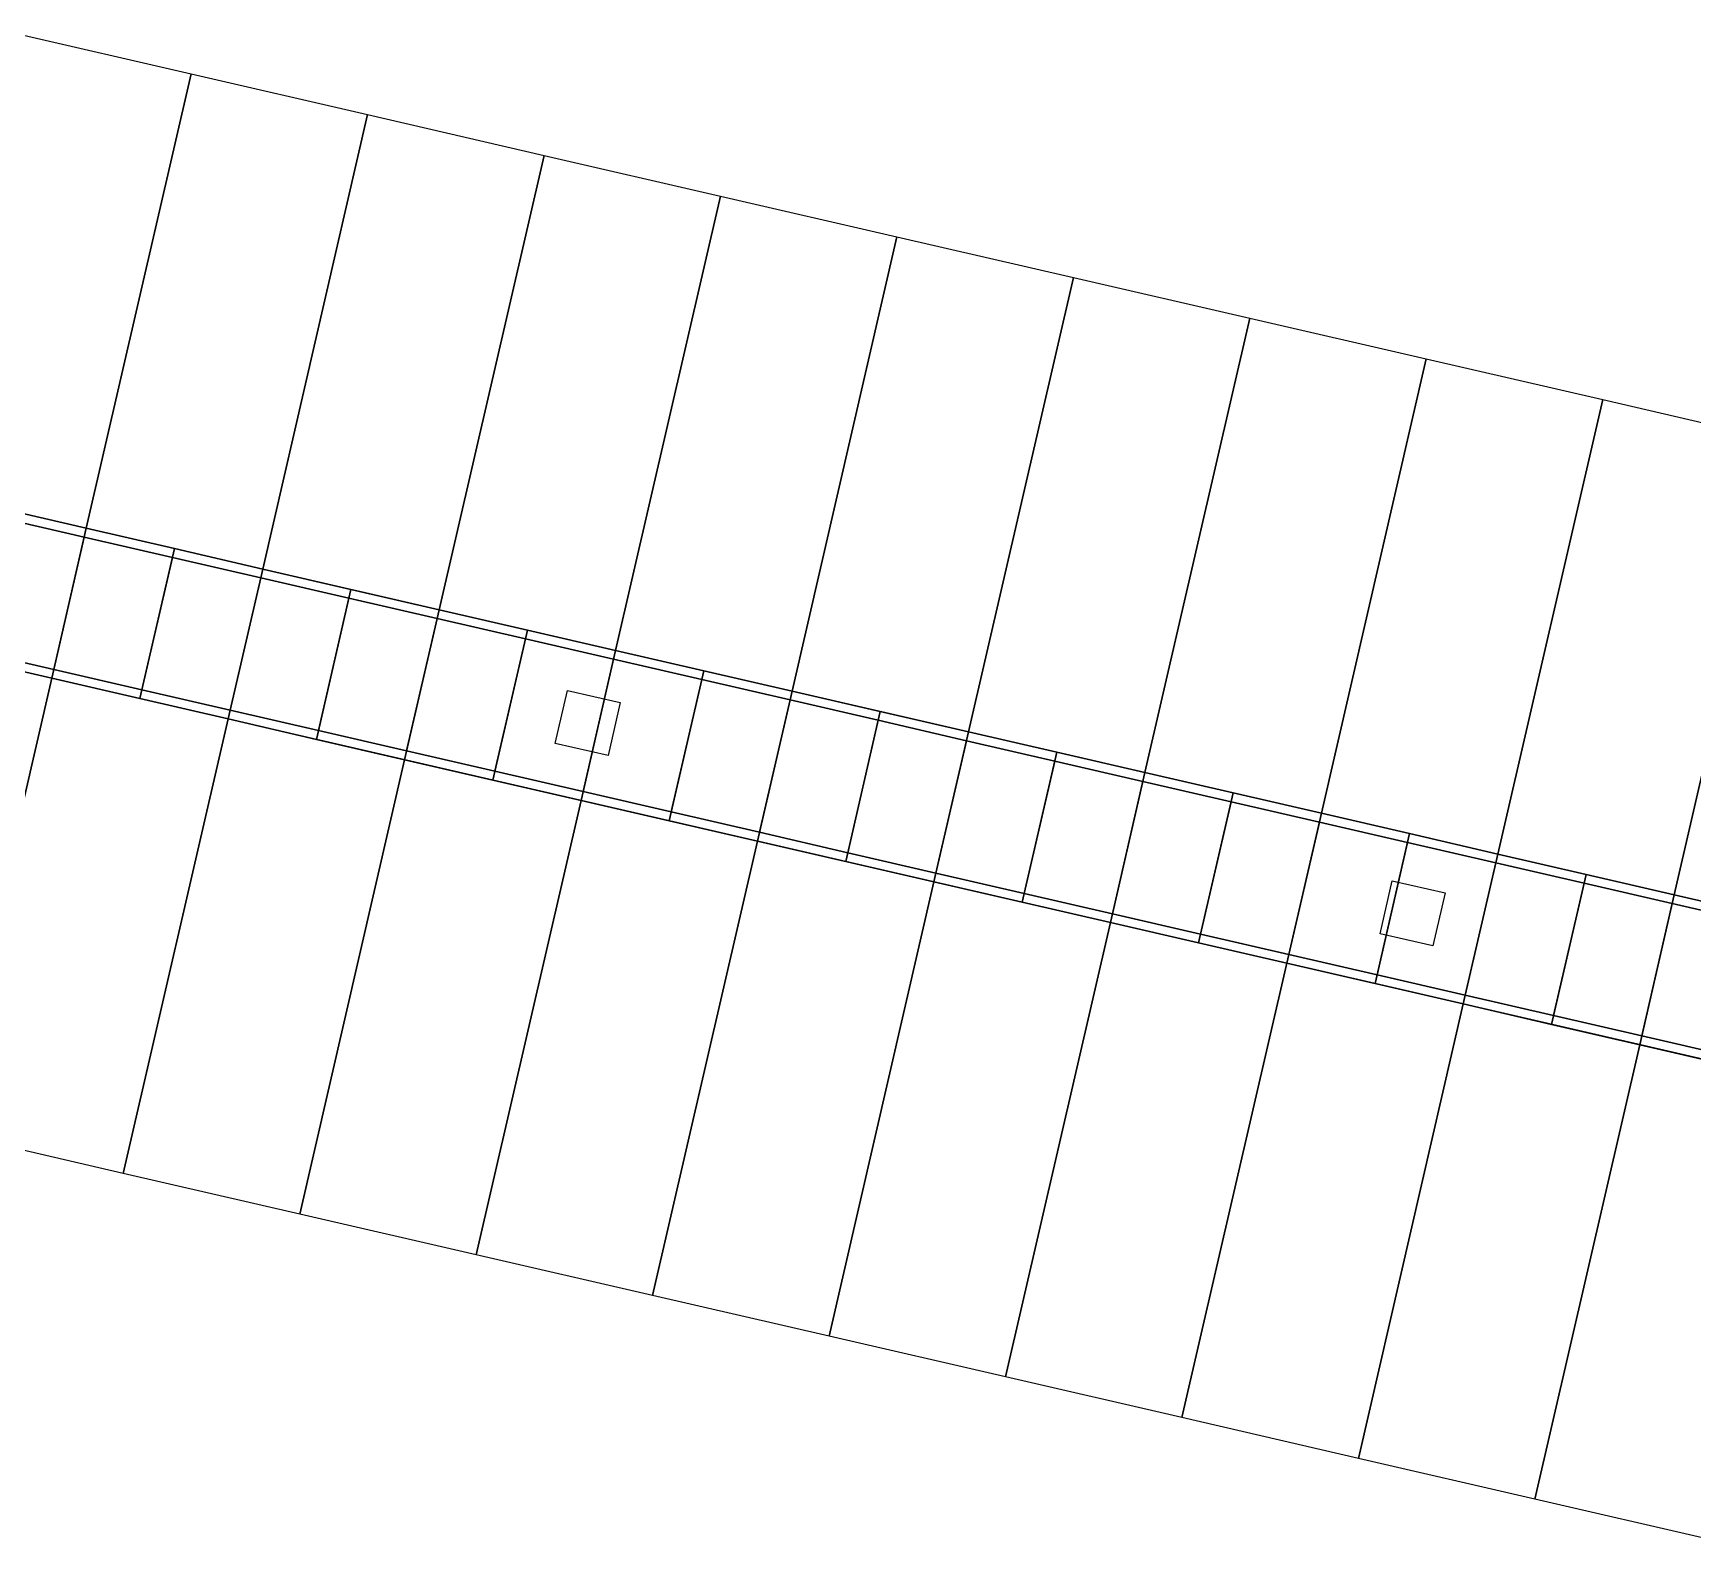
# Model space of a CAD drawing. Extents: x -568 to -418, y 8 to 39.
# Drawn here: x -529.67 to -511.34, y 9.75 to 26.39 of the extents above; entities that cross this region are included whole.
import ezdxf

# ---------------------------------------------------------------- set-up
doc = ezdxf.new("R2010")
doc.units = 0
doc.header["$LTSCALE"] = 0.25
for name, color, linetype in [('3D-AGUA', 140, 'CONTINUOUS'), ('3D-COLECTOR-INTERIOR', 9, 'CONTINUOUS'), ('3D-COLECTOR-LOSA-FONDO', 253, 'CONTINUOUS'), ('3D-COLECTOR-LOSA-SUPERIOR', 254, 'CONTINUOUS'), ('3D-COLECTOR-MUROS', 252, 'CONTINUOUS'), ('3D-LINDERO', 6, 'CONTINUOUS'), ('3D-REGISTROS-TAPAS', 30, 'CONTINUOUS'), ('3D-TERRENO', 8, 'CONTINUOUS')]:
    doc.layers.add(name, color=color, linetype=linetype)

msp = doc.modelspace()

# ---------------------------------------------------------------- linework, layer by layer
at = {"layer": '3D-AGUA'}
for points in [[(-529.4411, 19.3663, 258.829), (-530.4155, 19.5911, 258.8274), (-530.0782, 21.0527, 258.8274), (-529.1038, 20.8279, 258.829)], [(-528.4667, 19.1415, 258.8306), (-529.4411, 19.3663, 258.829), (-529.1038, 20.8279, 258.829), (-528.1294, 20.6031, 258.8306)], [(-527.4923, 18.9167, 258.8323), (-528.4667, 19.1415, 258.8306), (-528.1294, 20.6031, 258.8306), (-527.155, 20.3783, 258.8323)], [(-526.5179, 18.6918, 258.834), (-527.4923, 18.9167, 258.8323), (-527.155, 20.3783, 258.8323), (-526.1806, 20.1534, 258.834)], [(-525.5435, 18.467, 258.8357), (-526.5179, 18.6918, 258.834), (-526.1806, 20.1534, 258.834), (-525.2062, 19.9286, 258.8357)], [(-524.5691, 18.2422, 258.8375), (-525.5435, 18.467, 258.8357), (-525.2062, 19.9286, 258.8357), (-524.2318, 19.7038, 258.8375)], [(-523.5947, 18.0173, 258.8392), (-524.5691, 18.2422, 258.8375), (-524.2318, 19.7038, 258.8375), (-523.2574, 19.4789, 258.8392)], [(-522.6203, 17.7925, 258.841), (-523.5947, 18.0173, 258.8392), (-523.2574, 19.4789, 258.8392), (-522.283, 19.2541, 258.841)], [(-521.6459, 17.5677, 258.8429), (-522.6203, 17.7925, 258.841), (-522.283, 19.2541, 258.841), (-521.3086, 19.0293, 258.8429)], [(-520.6715, 17.3429, 258.8447), (-521.6459, 17.5677, 258.8429), (-521.3086, 19.0293, 258.8429), (-520.3342, 18.8044, 258.8447)], [(-519.6971, 17.118, 258.8466), (-520.6715, 17.3429, 258.8447), (-520.3342, 18.8044, 258.8447), (-519.3598, 18.5796, 258.8466)], [(-518.7227, 16.8932, 258.8485), (-519.6971, 17.118, 258.8466), (-519.3598, 18.5796, 258.8466), (-518.3855, 18.3548, 258.8485)], [(-517.7483, 16.6684, 258.8504), (-518.7227, 16.8932, 258.8485), (-518.3855, 18.3548, 258.8485), (-517.4111, 18.13, 258.8504)], [(-516.7739, 16.4435, 258.8524), (-517.7483, 16.6684, 258.8504), (-517.4111, 18.13, 258.8504), (-516.4367, 17.9051, 258.8524)], [(-515.7995, 16.2187, 258.8544), (-516.7739, 16.4435, 258.8524), (-516.4367, 17.9051, 258.8524), (-515.4623, 17.6803, 258.8544)], [(-514.8251, 15.9939, 258.8564), (-515.7995, 16.2187, 258.8544), (-515.4623, 17.6803, 258.8544), (-514.4879, 17.4555, 258.8564)], [(-513.8507, 15.769, 258.8585), (-514.8251, 15.9939, 258.8564), (-514.4879, 17.4555, 258.8564), (-513.5135, 17.2306, 258.8585)], [(-512.8763, 15.5442, 258.8605), (-513.8507, 15.769, 258.8585), (-513.5135, 17.2306, 258.8585), (-512.5391, 17.0058, 258.8605)], [(-511.9019, 15.3194, 258.8626), (-512.8763, 15.5442, 258.8605), (-512.5391, 17.0058, 258.8605), (-511.5647, 16.781, 258.8626)], [(-510.9275, 15.0946, 258.8647), (-511.9019, 15.3194, 258.8626), (-511.5647, 16.781, 258.8626), (-510.5903, 16.5562, 258.8647)]]:
    msp.add_3dface(points, dxfattribs=at)
at = {"layer": '3D-COLECTOR-INTERIOR'}
for points in [[(-529.4411, 19.3663, 258.409), (-530.4155, 19.5911, 258.4059), (-530.0782, 21.0527, 258.4059), (-529.1038, 20.8279, 258.409)], [(-529.4411, 19.3663, 259.009), (-530.4155, 19.5911, 259.0059), (-530.0782, 21.0527, 259.0059), (-529.1038, 20.8279, 259.009)], [(-529.1038, 20.8279, 258.409), (-530.0782, 21.0527, 258.4059), (-530.0782, 21.0527, 259.0059), (-529.1038, 20.8279, 259.009)], [(-528.4667, 19.1415, 258.412), (-529.4411, 19.3663, 258.409), (-529.1038, 20.8279, 258.409), (-528.1294, 20.6031, 258.412)], [(-528.4667, 19.1415, 259.012), (-529.4411, 19.3663, 259.009), (-529.1038, 20.8279, 259.009), (-528.1294, 20.6031, 259.012)], [(-528.1294, 20.6031, 258.412), (-529.1038, 20.8279, 258.409), (-529.1038, 20.8279, 259.009), (-528.1294, 20.6031, 259.012)], [(-527.4923, 18.9167, 258.415), (-528.4667, 19.1415, 258.412), (-528.1294, 20.6031, 258.412), (-527.155, 20.3783, 258.415)], [(-527.4923, 18.9167, 259.015), (-528.4667, 19.1415, 259.012), (-528.1294, 20.6031, 259.012), (-527.155, 20.3783, 259.015)], [(-527.155, 20.3783, 258.415), (-528.1294, 20.6031, 258.412), (-528.1294, 20.6031, 259.012), (-527.155, 20.3783, 259.015)], [(-526.5179, 18.6918, 258.418), (-527.4923, 18.9167, 258.415), (-527.155, 20.3783, 258.415), (-526.1806, 20.1534, 258.418)], [(-526.5179, 18.6918, 259.018), (-527.4923, 18.9167, 259.015), (-527.155, 20.3783, 259.015), (-526.1806, 20.1534, 259.018)], [(-526.1806, 20.1534, 258.418), (-527.155, 20.3783, 258.415), (-527.155, 20.3783, 259.015), (-526.1806, 20.1534, 259.018)], [(-525.5435, 18.467, 258.421), (-526.5179, 18.6918, 258.418), (-526.1806, 20.1534, 258.418), (-525.2062, 19.9286, 258.421)], [(-525.5435, 18.467, 259.021), (-526.5179, 18.6918, 259.018), (-526.1806, 20.1534, 259.018), (-525.2062, 19.9286, 259.021)], [(-525.2062, 19.9286, 258.421), (-526.1806, 20.1534, 258.418), (-526.1806, 20.1534, 259.018), (-525.2062, 19.9286, 259.021)], [(-524.5691, 18.2422, 258.4241), (-525.5435, 18.467, 258.421), (-525.2062, 19.9286, 258.421), (-524.2318, 19.7038, 258.4241)], [(-524.5691, 18.2422, 259.0241), (-525.5435, 18.467, 259.021), (-525.2062, 19.9286, 259.021), (-524.2318, 19.7038, 259.0241)], [(-524.2318, 19.7038, 258.4241), (-525.2062, 19.9286, 258.421), (-525.2062, 19.9286, 259.021), (-524.2318, 19.7038, 259.0241)], [(-523.5947, 18.0173, 258.4271), (-524.5691, 18.2422, 258.4241), (-524.2318, 19.7038, 258.4241), (-523.2574, 19.4789, 258.4271)], [(-523.5947, 18.0173, 259.0271), (-524.5691, 18.2422, 259.0241), (-524.2318, 19.7038, 259.0241), (-523.2574, 19.4789, 259.0271)], [(-523.2574, 19.4789, 258.4271), (-524.2318, 19.7038, 258.4241), (-524.2318, 19.7038, 259.0241), (-523.2574, 19.4789, 259.0271)], [(-529.4411, 19.3663, 258.409), (-530.4155, 19.5911, 258.4059), (-530.4155, 19.5911, 259.0059), (-529.4411, 19.3663, 259.009)], [(-522.6203, 17.7925, 258.4301), (-523.5947, 18.0173, 258.4271), (-523.2574, 19.4789, 258.4271), (-522.283, 19.2541, 258.4301)], [(-522.6203, 17.7925, 259.0301), (-523.5947, 18.0173, 259.0271), (-523.2574, 19.4789, 259.0271), (-522.283, 19.2541, 259.0301)], [(-522.283, 19.2541, 258.4301), (-523.2574, 19.4789, 258.4271), (-523.2574, 19.4789, 259.0271), (-522.283, 19.2541, 259.0301)], [(-528.4667, 19.1415, 258.412), (-529.4411, 19.3663, 258.409), (-529.4411, 19.3663, 259.009), (-528.4667, 19.1415, 259.012)], [(-521.6459, 17.5677, 258.4331), (-522.6203, 17.7925, 258.4301), (-522.283, 19.2541, 258.4301), (-521.3086, 19.0293, 258.4331)], [(-521.6459, 17.5677, 259.0331), (-522.6203, 17.7925, 259.0301), (-522.283, 19.2541, 259.0301), (-521.3086, 19.0293, 259.0331)], [(-521.3086, 19.0293, 258.4331), (-522.283, 19.2541, 258.4301), (-522.283, 19.2541, 259.0301), (-521.3086, 19.0293, 259.0331)], [(-527.4923, 18.9167, 258.415), (-528.4667, 19.1415, 258.412), (-528.4667, 19.1415, 259.012), (-527.4923, 18.9167, 259.015)], [(-526.5179, 18.6918, 258.418), (-527.4923, 18.9167, 258.415), (-527.4923, 18.9167, 259.015), (-526.5179, 18.6918, 259.018)], [(-520.6715, 17.3429, 258.4361), (-521.6459, 17.5677, 258.4331), (-521.3086, 19.0293, 258.4331), (-520.3342, 18.8044, 258.4361)], [(-520.6715, 17.3429, 259.0361), (-521.6459, 17.5677, 259.0331), (-521.3086, 19.0293, 259.0331), (-520.3342, 18.8044, 259.0361)], [(-520.3342, 18.8044, 258.4361), (-521.3086, 19.0293, 258.4331), (-521.3086, 19.0293, 259.0331), (-520.3342, 18.8044, 259.0361)], [(-519.6971, 17.118, 258.4392), (-520.6715, 17.3429, 258.4361), (-520.3342, 18.8044, 258.4361), (-519.3598, 18.5796, 258.4392)], [(-519.6971, 17.118, 259.0392), (-520.6715, 17.3429, 259.0361), (-520.3342, 18.8044, 259.0361), (-519.3598, 18.5796, 259.0392)], [(-519.3598, 18.5796, 258.4392), (-520.3342, 18.8044, 258.4361), (-520.3342, 18.8044, 259.0361), (-519.3598, 18.5796, 259.0392)], [(-525.5435, 18.467, 258.421), (-526.5179, 18.6918, 258.418), (-526.5179, 18.6918, 259.018), (-525.5435, 18.467, 259.021)], [(-518.7227, 16.8932, 258.4422), (-519.6971, 17.118, 258.4392), (-519.3598, 18.5796, 258.4392), (-518.3855, 18.3548, 258.4422)], [(-518.7227, 16.8932, 259.0422), (-519.6971, 17.118, 259.0392), (-519.3598, 18.5796, 259.0392), (-518.3855, 18.3548, 259.0422)], [(-518.3855, 18.3548, 258.4422), (-519.3598, 18.5796, 258.4392), (-519.3598, 18.5796, 259.0392), (-518.3855, 18.3548, 259.0422)], [(-524.5691, 18.2422, 258.4241), (-525.5435, 18.467, 258.421), (-525.5435, 18.467, 259.021), (-524.5691, 18.2422, 259.0241)], [(-517.7483, 16.6684, 258.4452), (-518.7227, 16.8932, 258.4422), (-518.3855, 18.3548, 258.4422), (-517.4111, 18.13, 258.4452)], [(-517.7483, 16.6684, 259.0452), (-518.7227, 16.8932, 259.0422), (-518.3855, 18.3548, 259.0422), (-517.4111, 18.13, 259.0452)], [(-517.4111, 18.13, 258.4452), (-518.3855, 18.3548, 258.4422), (-518.3855, 18.3548, 259.0422), (-517.4111, 18.13, 259.0452)], [(-523.5947, 18.0173, 258.4271), (-524.5691, 18.2422, 258.4241), (-524.5691, 18.2422, 259.0241), (-523.5947, 18.0173, 259.0271)], [(-522.6203, 17.7925, 258.4301), (-523.5947, 18.0173, 258.4271), (-523.5947, 18.0173, 259.0271), (-522.6203, 17.7925, 259.0301)], [(-516.7739, 16.4435, 258.4482), (-517.7483, 16.6684, 258.4452), (-517.4111, 18.13, 258.4452), (-516.4367, 17.9051, 258.4482)], [(-516.7739, 16.4435, 259.0482), (-517.7483, 16.6684, 259.0452), (-517.4111, 18.13, 259.0452), (-516.4367, 17.9051, 259.0482)], [(-516.4367, 17.9051, 258.4482), (-517.4111, 18.13, 258.4452), (-517.4111, 18.13, 259.0452), (-516.4367, 17.9051, 259.0482)], [(-521.6459, 17.5677, 258.4331), (-522.6203, 17.7925, 258.4301), (-522.6203, 17.7925, 259.0301), (-521.6459, 17.5677, 259.0331)], [(-515.7995, 16.2187, 258.4512), (-516.7739, 16.4435, 258.4482), (-516.4367, 17.9051, 258.4482), (-515.4623, 17.6803, 258.4512)], [(-515.7995, 16.2187, 259.0512), (-516.7739, 16.4435, 259.0482), (-516.4367, 17.9051, 259.0482), (-515.4623, 17.6803, 259.0512)], [(-515.4623, 17.6803, 258.4512), (-516.4367, 17.9051, 258.4482), (-516.4367, 17.9051, 259.0482), (-515.4623, 17.6803, 259.0512)], [(-514.8251, 15.9939, 258.4543), (-515.7995, 16.2187, 258.4512), (-515.4623, 17.6803, 258.4512), (-514.4879, 17.4555, 258.4543)], [(-514.8251, 15.9939, 259.0543), (-515.7995, 16.2187, 259.0512), (-515.4623, 17.6803, 259.0512), (-514.4879, 17.4555, 259.0543)], [(-514.4879, 17.4555, 258.4543), (-515.4623, 17.6803, 258.4512), (-515.4623, 17.6803, 259.0512), (-514.4879, 17.4555, 259.0543)], [(-520.6715, 17.3429, 258.4361), (-521.6459, 17.5677, 258.4331), (-521.6459, 17.5677, 259.0331), (-520.6715, 17.3429, 259.0361)], [(-513.8507, 15.769, 258.4573), (-514.8251, 15.9939, 258.4543), (-514.4879, 17.4555, 258.4543), (-513.5135, 17.2306, 258.4573)], [(-513.8507, 15.769, 259.0573), (-514.8251, 15.9939, 259.0543), (-514.4879, 17.4555, 259.0543), (-513.5135, 17.2306, 259.0573)], [(-513.5135, 17.2306, 258.4573), (-514.4879, 17.4555, 258.4543), (-514.4879, 17.4555, 259.0543), (-513.5135, 17.2306, 259.0573)], [(-519.6971, 17.118, 258.4392), (-520.6715, 17.3429, 258.4361), (-520.6715, 17.3429, 259.0361), (-519.6971, 17.118, 259.0392)], [(-512.8763, 15.5442, 258.4603), (-513.8507, 15.769, 258.4573), (-513.5135, 17.2306, 258.4573), (-512.5391, 17.0058, 258.4603)], [(-512.8763, 15.5442, 259.0603), (-513.8507, 15.769, 259.0573), (-513.5135, 17.2306, 259.0573), (-512.5391, 17.0058, 259.0603)], [(-512.5391, 17.0058, 258.4603), (-513.5135, 17.2306, 258.4573), (-513.5135, 17.2306, 259.0573), (-512.5391, 17.0058, 259.0603)], [(-518.7227, 16.8932, 258.4422), (-519.6971, 17.118, 258.4392), (-519.6971, 17.118, 259.0392), (-518.7227, 16.8932, 259.0422)], [(-517.7483, 16.6684, 258.4452), (-518.7227, 16.8932, 258.4422), (-518.7227, 16.8932, 259.0422), (-517.7483, 16.6684, 259.0452)], [(-511.9019, 15.3194, 258.4633), (-512.8763, 15.5442, 258.4603), (-512.5391, 17.0058, 258.4603), (-511.5647, 16.781, 258.4633)], [(-511.9019, 15.3194, 259.0633), (-512.8763, 15.5442, 259.0603), (-512.5391, 17.0058, 259.0603), (-511.5647, 16.781, 259.0633)], [(-511.5647, 16.781, 258.4633), (-512.5391, 17.0058, 258.4603), (-512.5391, 17.0058, 259.0603), (-511.5647, 16.781, 259.0633)], [(-510.9275, 15.0946, 258.4663), (-511.9019, 15.3194, 258.4633), (-511.5647, 16.781, 258.4633), (-510.5903, 16.5562, 258.4663)], [(-510.9275, 15.0946, 259.0663), (-511.9019, 15.3194, 259.0633), (-511.5647, 16.781, 259.0633), (-510.5903, 16.5562, 259.0663)], [(-510.5903, 16.5562, 258.4663), (-511.5647, 16.781, 258.4633), (-511.5647, 16.781, 259.0633), (-510.5903, 16.5562, 259.0663)], [(-516.7739, 16.4435, 258.4482), (-517.7483, 16.6684, 258.4452), (-517.7483, 16.6684, 259.0452), (-516.7739, 16.4435, 259.0482)], [(-515.7995, 16.2187, 258.4512), (-516.7739, 16.4435, 258.4482), (-516.7739, 16.4435, 259.0482), (-515.7995, 16.2187, 259.0512)], [(-514.8251, 15.9939, 258.4543), (-515.7995, 16.2187, 258.4512), (-515.7995, 16.2187, 259.0512), (-514.8251, 15.9939, 259.0543)], [(-513.8507, 15.769, 258.4573), (-514.8251, 15.9939, 258.4543), (-514.8251, 15.9939, 259.0543), (-513.8507, 15.769, 259.0573)], [(-512.8763, 15.5442, 258.4603), (-513.8507, 15.769, 258.4573), (-513.8507, 15.769, 259.0573), (-512.8763, 15.5442, 259.0603)], [(-511.9019, 15.3194, 258.4633), (-512.8763, 15.5442, 258.4603), (-512.8763, 15.5442, 259.0603), (-511.9019, 15.3194, 259.0633)], [(-510.9275, 15.0946, 258.4663), (-511.9019, 15.3194, 258.4633), (-511.9019, 15.3194, 259.0633), (-510.9275, 15.0946, 259.0663)]]:
    msp.add_3dface(points, dxfattribs=at)
at = {"layer": '3D-COLECTOR-LOSA-FONDO'}
for points in [[(-529.4636, 19.2689, 258.259), (-530.438, 19.4937, 258.2559), (-530.0557, 21.1502, 258.2559), (-529.0813, 20.9253, 258.259)], [(-528.4892, 19.044, 258.262), (-529.4636, 19.2689, 258.259), (-529.0813, 20.9253, 258.259), (-528.1069, 20.7005, 258.262)], [(-527.5148, 18.8192, 258.265), (-528.4892, 19.044, 258.262), (-528.1069, 20.7005, 258.262), (-527.1326, 20.4757, 258.265)], [(-526.5404, 18.5944, 258.268), (-527.5148, 18.8192, 258.265), (-527.1326, 20.4757, 258.265), (-526.1582, 20.2509, 258.268)], [(-525.566, 18.3696, 258.271), (-526.5404, 18.5944, 258.268), (-526.1582, 20.2509, 258.268), (-525.1838, 20.026, 258.271)], [(-524.5916, 18.1447, 258.2741), (-525.566, 18.3696, 258.271), (-525.1838, 20.026, 258.271), (-524.2094, 19.8012, 258.2741)], [(-523.6172, 17.9199, 258.2771), (-524.5916, 18.1447, 258.2741), (-524.2094, 19.8012, 258.2741), (-523.235, 19.5764, 258.2771)], [(-522.6428, 17.6951, 258.2801), (-523.6172, 17.9199, 258.2771), (-523.235, 19.5764, 258.2771), (-522.2606, 19.3515, 258.2801)], [(-521.6684, 17.4702, 258.2831), (-522.6428, 17.6951, 258.2801), (-522.2606, 19.3515, 258.2801), (-521.2862, 19.1267, 258.2831)], [(-520.694, 17.2454, 258.2861), (-521.6684, 17.4702, 258.2831), (-521.2862, 19.1267, 258.2831), (-520.3118, 18.9019, 258.2861)], [(-519.7196, 17.0206, 258.2892), (-520.694, 17.2454, 258.2861), (-520.3118, 18.9019, 258.2861), (-519.3374, 18.6771, 258.2892)], [(-518.7452, 16.7958, 258.2922), (-519.7196, 17.0206, 258.2892), (-519.3374, 18.6771, 258.2892), (-518.363, 18.4522, 258.2922)], [(-517.7708, 16.5709, 258.2952), (-518.7452, 16.7958, 258.2922), (-518.363, 18.4522, 258.2922), (-517.3886, 18.2274, 258.2952)], [(-516.7964, 16.3461, 258.2982), (-517.7708, 16.5709, 258.2952), (-517.3886, 18.2274, 258.2952), (-516.4142, 18.0026, 258.2982)], [(-515.822, 16.1213, 258.3012), (-516.7964, 16.3461, 258.2982), (-516.4142, 18.0026, 258.2982), (-515.4398, 17.7777, 258.3012)], [(-514.8476, 15.8964, 258.3043), (-515.822, 16.1213, 258.3012), (-515.4398, 17.7777, 258.3012), (-514.4654, 17.5529, 258.3043)], [(-513.8732, 15.6716, 258.3073), (-514.8476, 15.8964, 258.3043), (-514.4654, 17.5529, 258.3043), (-513.491, 17.3281, 258.3073)], [(-512.8988, 15.4468, 258.3103), (-513.8732, 15.6716, 258.3073), (-513.491, 17.3281, 258.3073), (-512.5166, 17.1033, 258.3103)], [(-511.9244, 15.222, 258.3133), (-512.8988, 15.4468, 258.3103), (-512.5166, 17.1033, 258.3103), (-511.5422, 16.8784, 258.3133)], [(-510.95, 14.9971, 258.3163), (-511.9244, 15.222, 258.3133), (-511.5422, 16.8784, 258.3133), (-510.5678, 16.6536, 258.3163)]]:
    msp.add_3dface(points, dxfattribs=at)
at = {"layer": '3D-COLECTOR-LOSA-SUPERIOR'}
for points in [[(-529.4636, 19.2689, 259.109), (-530.438, 19.4937, 259.1059), (-530.0557, 21.1502, 259.1059), (-529.0813, 20.9253, 259.109)], [(-528.4892, 19.044, 259.112), (-529.4636, 19.2689, 259.109), (-529.0813, 20.9253, 259.109), (-528.1069, 20.7005, 259.112)], [(-527.5148, 18.8192, 259.115), (-528.4892, 19.044, 259.112), (-528.1069, 20.7005, 259.112), (-527.1326, 20.4757, 259.115)], [(-526.5404, 18.5944, 259.118), (-527.5148, 18.8192, 259.115), (-527.1326, 20.4757, 259.115), (-526.1582, 20.2509, 259.118)], [(-525.566, 18.3696, 259.121), (-526.5404, 18.5944, 259.118), (-526.1582, 20.2509, 259.118), (-525.1838, 20.026, 259.121)], [(-524.5916, 18.1447, 259.1241), (-525.566, 18.3696, 259.121), (-525.1838, 20.026, 259.121), (-524.2094, 19.8012, 259.1241)], [(-523.6172, 17.9199, 259.1271), (-524.5916, 18.1447, 259.1241), (-524.2094, 19.8012, 259.1241), (-523.235, 19.5764, 259.1271)], [(-522.6428, 17.6951, 259.1301), (-523.6172, 17.9199, 259.1271), (-523.235, 19.5764, 259.1271), (-522.2606, 19.3515, 259.1301)], [(-521.6684, 17.4702, 259.1331), (-522.6428, 17.6951, 259.1301), (-522.2606, 19.3515, 259.1301), (-521.2862, 19.1267, 259.1331)], [(-520.694, 17.2454, 259.1361), (-521.6684, 17.4702, 259.1331), (-521.2862, 19.1267, 259.1331), (-520.3118, 18.9019, 259.1361)], [(-519.7196, 17.0206, 259.1392), (-520.694, 17.2454, 259.1361), (-520.3118, 18.9019, 259.1361), (-519.3374, 18.6771, 259.1392)], [(-518.7452, 16.7958, 259.1422), (-519.7196, 17.0206, 259.1392), (-519.3374, 18.6771, 259.1392), (-518.363, 18.4522, 259.1422)], [(-517.7708, 16.5709, 259.1452), (-518.7452, 16.7958, 259.1422), (-518.363, 18.4522, 259.1422), (-517.3886, 18.2274, 259.1452)], [(-516.7964, 16.3461, 259.1482), (-517.7708, 16.5709, 259.1452), (-517.3886, 18.2274, 259.1452), (-516.4142, 18.0026, 259.1482)], [(-515.822, 16.1213, 259.1512), (-516.7964, 16.3461, 259.1482), (-516.4142, 18.0026, 259.1482), (-515.4398, 17.7777, 259.1512)], [(-514.8476, 15.8964, 259.1543), (-515.822, 16.1213, 259.1512), (-515.4398, 17.7777, 259.1512), (-514.4654, 17.5529, 259.1543)], [(-513.8732, 15.6716, 259.1573), (-514.8476, 15.8964, 259.1543), (-514.4654, 17.5529, 259.1543), (-513.491, 17.3281, 259.1573)], [(-512.8988, 15.4468, 259.1603), (-513.8732, 15.6716, 259.1573), (-513.491, 17.3281, 259.1573), (-512.5166, 17.1033, 259.1603)], [(-511.9244, 15.222, 259.1633), (-512.8988, 15.4468, 259.1603), (-512.5166, 17.1033, 259.1603), (-511.5422, 16.8784, 259.1633)], [(-510.95, 14.9971, 259.1663), (-511.9244, 15.222, 259.1633), (-511.5422, 16.8784, 259.1633), (-510.5678, 16.6536, 259.1663)]]:
    msp.add_3dface(points, dxfattribs=at)
at = {"layer": '3D-COLECTOR-MUROS'}
for points in [[(-529.0813, 20.9253, 258.259), (-530.0557, 21.1502, 258.2559), (-530.0557, 21.1502, 259.1059), (-529.0813, 20.9253, 259.109)], [(-528.1069, 20.7005, 258.262), (-529.0813, 20.9253, 258.259), (-529.0813, 20.9253, 259.109), (-528.1069, 20.7005, 259.112)], [(-527.1326, 20.4757, 258.265), (-528.1069, 20.7005, 258.262), (-528.1069, 20.7005, 259.112), (-527.1326, 20.4757, 259.115)], [(-526.1582, 20.2509, 258.268), (-527.1326, 20.4757, 258.265), (-527.1326, 20.4757, 259.115), (-526.1582, 20.2509, 259.118)], [(-525.1838, 20.026, 258.271), (-526.1582, 20.2509, 258.268), (-526.1582, 20.2509, 259.118), (-525.1838, 20.026, 259.121)], [(-524.2094, 19.8012, 258.2741), (-525.1838, 20.026, 258.271), (-525.1838, 20.026, 259.121), (-524.2094, 19.8012, 259.1241)], [(-523.235, 19.5764, 258.2771), (-524.2094, 19.8012, 258.2741), (-524.2094, 19.8012, 259.1241), (-523.235, 19.5764, 259.1271)], [(-529.4636, 19.2689, 258.259), (-530.438, 19.4937, 258.2559), (-530.438, 19.4937, 259.1059), (-529.4636, 19.2689, 259.109)], [(-522.2606, 19.3515, 258.2801), (-523.235, 19.5764, 258.2771), (-523.235, 19.5764, 259.1271), (-522.2606, 19.3515, 259.1301)], [(-528.4892, 19.044, 258.262), (-529.4636, 19.2689, 258.259), (-529.4636, 19.2689, 259.109), (-528.4892, 19.044, 259.112)], [(-521.2862, 19.1267, 258.2831), (-522.2606, 19.3515, 258.2801), (-522.2606, 19.3515, 259.1301), (-521.2862, 19.1267, 259.1331)], [(-520.3118, 18.9019, 258.2861), (-521.2862, 19.1267, 258.2831), (-521.2862, 19.1267, 259.1331), (-520.3118, 18.9019, 259.1361)], [(-527.5148, 18.8192, 258.265), (-528.4892, 19.044, 258.262), (-528.4892, 19.044, 259.112), (-527.5148, 18.8192, 259.115)], [(-519.3374, 18.6771, 258.2892), (-520.3118, 18.9019, 258.2861), (-520.3118, 18.9019, 259.1361), (-519.3374, 18.6771, 259.1392)], [(-526.5404, 18.5944, 258.268), (-527.5148, 18.8192, 258.265), (-527.5148, 18.8192, 259.115), (-526.5404, 18.5944, 259.118)], [(-525.566, 18.3696, 258.271), (-526.5404, 18.5944, 258.268), (-526.5404, 18.5944, 259.118), (-525.566, 18.3696, 259.121)], [(-518.363, 18.4522, 258.2922), (-519.3374, 18.6771, 258.2892), (-519.3374, 18.6771, 259.1392), (-518.363, 18.4522, 259.1422)], [(-524.5916, 18.1447, 258.2741), (-525.566, 18.3696, 258.271), (-525.566, 18.3696, 259.121), (-524.5916, 18.1447, 259.1241)], [(-517.3886, 18.2274, 258.2952), (-518.363, 18.4522, 258.2922), (-518.363, 18.4522, 259.1422), (-517.3886, 18.2274, 259.1452)], [(-516.4142, 18.0026, 258.2982), (-517.3886, 18.2274, 258.2952), (-517.3886, 18.2274, 259.1452), (-516.4142, 18.0026, 259.1482)], [(-523.6172, 17.9199, 258.2771), (-524.5916, 18.1447, 258.2741), (-524.5916, 18.1447, 259.1241), (-523.6172, 17.9199, 259.1271)], [(-515.4398, 17.7777, 258.3012), (-516.4142, 18.0026, 258.2982), (-516.4142, 18.0026, 259.1482), (-515.4398, 17.7777, 259.1512)], [(-522.6428, 17.6951, 258.2801), (-523.6172, 17.9199, 258.2771), (-523.6172, 17.9199, 259.1271), (-522.6428, 17.6951, 259.1301)], [(-521.6684, 17.4702, 258.2831), (-522.6428, 17.6951, 258.2801), (-522.6428, 17.6951, 259.1301), (-521.6684, 17.4702, 259.1331)], [(-514.4654, 17.5529, 258.3043), (-515.4398, 17.7777, 258.3012), (-515.4398, 17.7777, 259.1512), (-514.4654, 17.5529, 259.1543)], [(-520.694, 17.2454, 258.2861), (-521.6684, 17.4702, 258.2831), (-521.6684, 17.4702, 259.1331), (-520.694, 17.2454, 259.1361)], [(-513.491, 17.3281, 258.3073), (-514.4654, 17.5529, 258.3043), (-514.4654, 17.5529, 259.1543), (-513.491, 17.3281, 259.1573)], [(-519.7196, 17.0206, 258.2892), (-520.694, 17.2454, 258.2861), (-520.694, 17.2454, 259.1361), (-519.7196, 17.0206, 259.1392)], [(-512.5166, 17.1033, 258.3103), (-513.491, 17.3281, 258.3073), (-513.491, 17.3281, 259.1573), (-512.5166, 17.1033, 259.1603)], [(-511.5422, 16.8784, 258.3133), (-512.5166, 17.1033, 258.3103), (-512.5166, 17.1033, 259.1603), (-511.5422, 16.8784, 259.1633)], [(-518.7452, 16.7958, 258.2922), (-519.7196, 17.0206, 258.2892), (-519.7196, 17.0206, 259.1392), (-518.7452, 16.7958, 259.1422)], [(-510.5678, 16.6536, 258.3163), (-511.5422, 16.8784, 258.3133), (-511.5422, 16.8784, 259.1633), (-510.5678, 16.6536, 259.1663)], [(-517.7708, 16.5709, 258.2952), (-518.7452, 16.7958, 258.2922), (-518.7452, 16.7958, 259.1422), (-517.7708, 16.5709, 259.1452)], [(-516.7964, 16.3461, 258.2982), (-517.7708, 16.5709, 258.2952), (-517.7708, 16.5709, 259.1452), (-516.7964, 16.3461, 259.1482)], [(-515.822, 16.1213, 258.3012), (-516.7964, 16.3461, 258.2982), (-516.7964, 16.3461, 259.1482), (-515.822, 16.1213, 259.1512)], [(-514.8476, 15.8964, 258.3043), (-515.822, 16.1213, 258.3012), (-515.822, 16.1213, 259.1512), (-514.8476, 15.8964, 259.1543)], [(-513.8732, 15.6716, 258.3073), (-514.8476, 15.8964, 258.3043), (-514.8476, 15.8964, 259.1543), (-513.8732, 15.6716, 259.1573)], [(-512.8988, 15.4468, 258.3103), (-513.8732, 15.6716, 258.3073), (-513.8732, 15.6716, 259.1573), (-512.8988, 15.4468, 259.1603)], [(-511.9244, 15.222, 258.3133), (-512.8988, 15.4468, 258.3103), (-512.8988, 15.4468, 259.1603), (-511.9244, 15.222, 259.1633)], [(-510.95, 14.9971, 258.3163), (-511.9244, 15.222, 258.3133), (-511.9244, 15.222, 259.1633), (-510.95, 14.9971, 259.1663)]]:
    msp.add_3dface(points, dxfattribs=at)
at = {"layer": '3D-LINDERO'}
msp.add_line((-505.428, 13.723, 259.27), (-533.317, 20.158, 259.27), dxfattribs=at)
at = {"layer": '3D-REGISTROS-TAPAS'}
for points in [[(-523.3181, 18.4153, 259.1317), (-523.9028, 18.5502, 259.1317), (-523.7679, 19.1349, 259.1317), (-523.1832, 19, 259.1317)], [(-514.2075, 16.3132, 259.16), (-514.7921, 16.4481, 259.16), (-514.6572, 17.0327, 259.16), (-514.0726, 16.8978, 259.16)]]:
    msp.add_3dface(points, dxfattribs=at)
at = {"layer": '3D-TERRENO'}
for points in [[(-529.0813, 20.9253, 258.9296), (-531.0301, 21.375, 258.9598), (-529.8723, 26.3932, 259.0513), (-527.9235, 25.9435, 259.0103)], [(-527.1326, 20.4757, 258.9338), (-529.0813, 20.9253, 258.9296), (-527.9235, 25.9435, 259.0103), (-525.9747, 25.4938, 258.9692)], [(-525.1838, 20.026, 258.9575), (-527.1326, 20.4757, 258.9338), (-525.9747, 25.4938, 258.9692), (-524.0259, 25.0442, 258.9368)], [(-523.235, 19.5764, 258.9189), (-525.1838, 20.026, 258.9575), (-524.0259, 25.0442, 258.9368), (-522.0771, 24.5945, 258.9245)], [(-521.2862, 19.1267, 258.9507), (-523.235, 19.5764, 258.9189), (-522.0771, 24.5945, 258.9245), (-520.1283, 24.1449, 258.9855)], [(-519.3374, 18.6771, 258.9192), (-521.2862, 19.1267, 258.9507), (-520.1283, 24.1449, 258.9855), (-518.1795, 23.6952, 258.9933)], [(-517.3886, 18.2274, 258.8582), (-519.3374, 18.6771, 258.9192), (-518.1795, 23.6952, 258.9933), (-516.2307, 23.2456, 259.0086)], [(-515.4398, 17.7777, 258.9257), (-517.3886, 18.2274, 258.8582), (-516.2307, 23.2456, 259.0086), (-514.2819, 22.7959, 259.0086)], [(-513.491, 17.3281, 258.9865), (-515.4398, 17.7777, 258.9257), (-514.2819, 22.7959, 259.0086), (-512.3331, 22.3462, 259.0454)], [(-511.5422, 16.8784, 259.018), (-513.491, 17.3281, 258.9865), (-512.3331, 22.3462, 259.0454), (-510.3843, 21.8966, 259.0737)], [(-509.5934, 16.4288, 259.0448), (-511.5422, 16.8784, 259.018), (-510.3843, 21.8966, 259.0737), (-508.4355, 21.4469, 259.0337)], [(-530.6214, 14.2507, 258.5691), (-532.5702, 14.7004, 258.563), (-531.4124, 19.7185, 258.9383), (-529.4636, 19.2689, 258.8987)], [(-528.6726, 13.8011, 258.5695), (-530.6214, 14.2507, 258.5691), (-529.4636, 19.2689, 258.8987), (-527.5148, 18.8192, 258.8769)], [(-526.7238, 13.3514, 258.5842), (-528.6726, 13.8011, 258.5695), (-527.5148, 18.8192, 258.8769), (-525.566, 18.3696, 258.9242)], [(-524.775, 12.9017, 258.6028), (-526.7238, 13.3514, 258.5842), (-525.566, 18.3696, 258.9242), (-523.6172, 17.9199, 258.9324)], [(-522.8262, 12.4521, 258.6128), (-524.775, 12.9017, 258.6028), (-523.6172, 17.9199, 258.9324), (-521.6684, 17.4702, 258.8661)], [(-520.8774, 12.0024, 258.6145), (-522.8262, 12.4521, 258.6128), (-521.6684, 17.4702, 258.8661), (-519.7196, 17.0206, 258.8714)], [(-518.9286, 11.5528, 258.6209), (-520.8774, 12.0024, 258.6145), (-519.7196, 17.0206, 258.8714), (-517.7708, 16.5709, 258.822)], [(-516.9799, 11.1031, 258.6441), (-518.9286, 11.5528, 258.6209), (-517.7708, 16.5709, 258.822), (-515.822, 16.1213, 258.9343)], [(-515.0311, 10.6535, 258.6638), (-516.9799, 11.1031, 258.6441), (-515.822, 16.1213, 258.9343), (-513.8732, 15.6716, 259.0334)], [(-513.0823, 10.2038, 258.6739), (-515.0311, 10.6535, 258.6638), (-513.8732, 15.6716, 259.0334), (-511.9244, 15.222, 258.9745)], [(-511.1335, 9.7541, 258.6948), (-513.0823, 10.2038, 258.6739), (-511.9244, 15.222, 258.9745), (-509.9756, 14.7723, 258.9626)]]:
    msp.add_3dface(points, dxfattribs=at)

doc.saveas('drawing.dxf')
